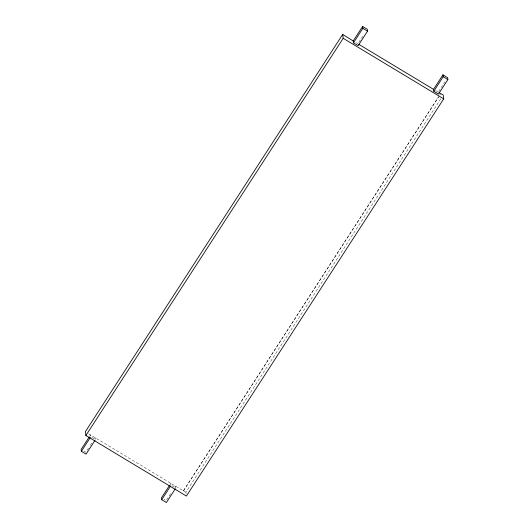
<?xml version="1.0" encoding="UTF-8"?>
<svg xmlns="http://www.w3.org/2000/svg" width="529" height="529" viewBox="0 0 529 529"><rect width="100%" height="100%" fill="white"/><g stroke="black" fill="none" stroke-linecap="round" stroke-linejoin="round"><path stroke-width="0.4" stroke-dasharray="2.65 1.98" d="M89.632 436.306L90.525 434.924L90.77 436.815L95.458 439.639L95.213 437.748L94.321 439.13M88.502 448.109L85.817 452.255L83.139 450.642M90.294 445.345L92.529 441.894M362.815 36.184L357.895 43.781L355.885 42.571M169.968 484.703L170.867 483.321L171.105 485.219L175.793 488.042L175.549 486.144L173.763 488.908M170.629 493.749L166.152 500.659L164.142 499.449M438.68 91.497L444.942 81.823M88.647 433.787L183.418 490.886L438.468 96.966M183.418 490.886L439.394 95.775M439.844 95.081L440.736 93.699M186.102 493.742L185.904 492.201L440.981 98.48M435.552 90.571L438.23 92.185M183.391 490.687L185.904 492.201"/><path stroke-width="0.79" d="M353.207 40.958L362.603 26.45L367.291 29.274L367.536 31.165L358.133 45.679L353.451 42.856L353.207 40.958L342.699 34.445L85.381 431.638L85.877 435.499L186.4 496.063L443.719 98.87L443.223 95.008L438.858 92.562M85.877 435.499L343.195 38.306L342.699 34.445M89.183 436.994L81.129 449.432L81.373 451.323L86.055 454.146L95.008 440.326M81.373 451.323L90.32 437.503M353.451 42.856L362.848 28.341L362.603 26.45M169.525 485.397L161.464 497.835L161.709 499.726L166.397 502.55L175.344 488.73M161.709 499.726L170.662 485.906M433.542 89.361L442.945 74.853L447.627 77.677L447.871 79.568L438.475 94.076L433.787 91.252L433.542 89.361L358.602 44.211M433.787 91.252L443.183 76.745L442.945 74.853M362.848 28.341L367.536 31.165M443.183 76.745L447.871 79.568M343.195 38.306L443.719 98.87"/></g></svg>
